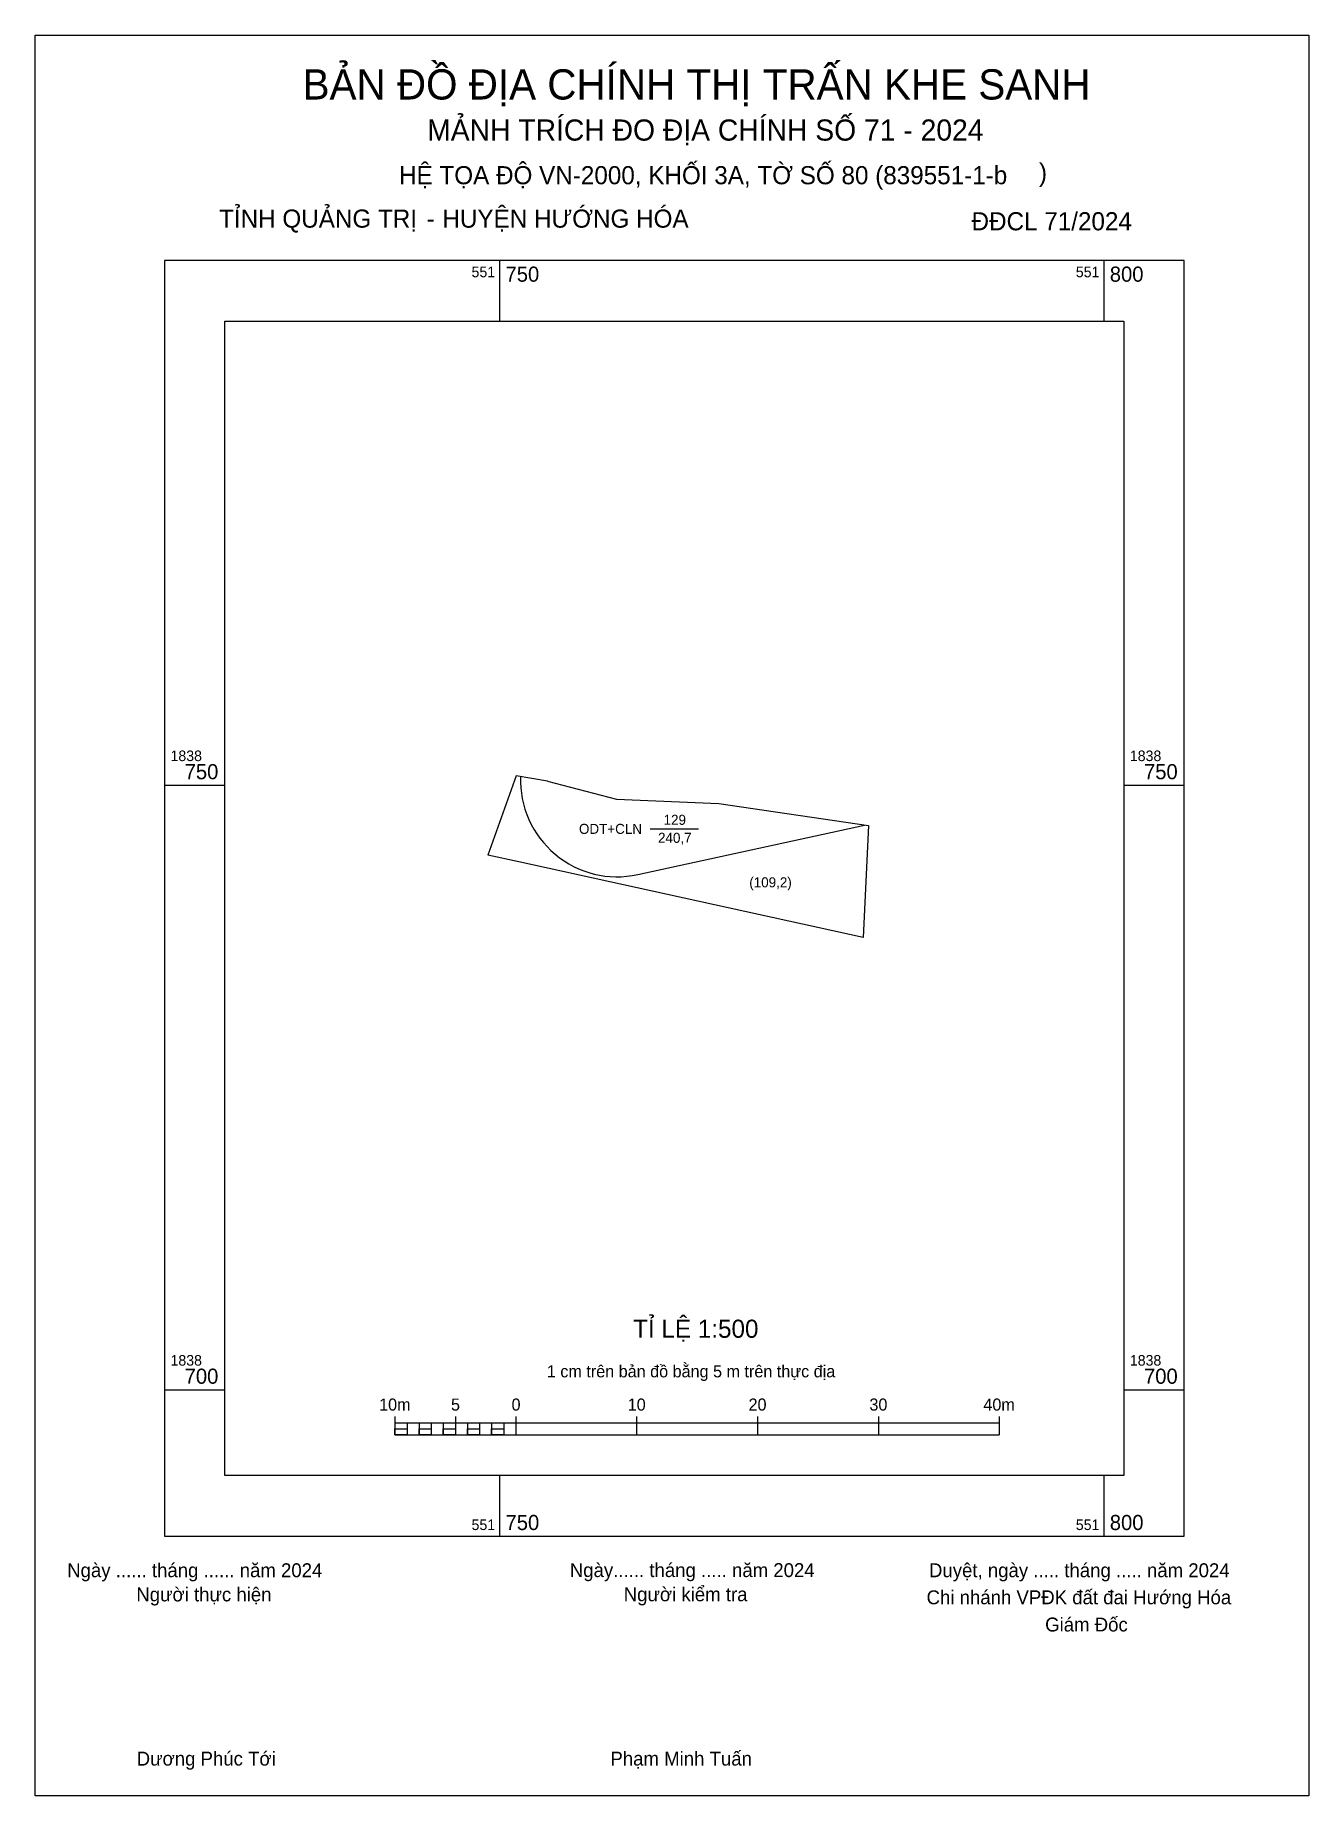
# Model space of a CAD drawing. Extents: x 551712 to 551817, y 1838666 to 1838812.
import ezdxf

# ---------------------------------------------------------------- set-up
doc = ezdxf.new("R2010")
doc.units = 0
for name, color, linetype in [('Level 1', 7, 'Continuous'), ('Level 10', 7, 'Continuous'), ('Level 13', 7, 'Continuous'), ('Level 2', 7, 'Continuous'), ('Level 6', 7, 'Continuous'), ('Level 62', 7, 'Continuous'), ('Level 63', 7, 'Continuous'), ('Level 9', 7, 'Continuous'), ('QHCT__U+0110_U+1EA5t tôn giáo - di tích', 7, 'Continuous')]:
    doc.layers.add(name, color=color, linetype=linetype)

msp = doc.modelspace()

# ---------------------------------------------------------------- linework, layer by layer
at = {"layer": 'Level 1'}
for p, q in [((551711.59, 1838812.04), (551711.59, 1838812.04)), ((551816.97, 1838666.42), (551816.97, 1838666.42))]:
    msp.add_line(p, q, dxfattribs=at)
at = {"layer": 'Level 10'}
for p, q in [((551751.38, 1838750.79), (551749.04, 1838744.23)), ((551753.97, 1838750.34), (551751.38, 1838750.79)), ((551753.97, 1838750.34), (551759.69, 1838748.84)), ((551759.69, 1838748.84), (551768.15, 1838748.49)), ((551768.15, 1838748.49), (551780.54, 1838746.66)), ((551780.54, 1838746.66), (551780.1, 1838737.4)), ((551751.6, 1838743.67), (551749.04, 1838744.23)), ((551780.1, 1838737.4), (551751.6, 1838743.67))]:
    msp.add_line(p, q, dxfattribs=at)
at = {"layer": 'Level 2'}
msp.add_lwpolyline([(551711.58, 1838812.04), (551816.96, 1838812.04), (551816.96, 1838666.42), (551711.58, 1838666.42)], close=True, dxfattribs=at)
at = {"layer": 'Level 62'}
msp.add_lwpolyline([(551727.28, 1838788.4), (551801.66, 1838788.4), (551801.66, 1838692.9), (551727.28, 1838692.9)], close=True, dxfattribs=at)
at = {"layer": 'Level 63'}
for p, q in [((551711.58, 1838809.54), (551711.58, 1838812.04)), ((551711.58, 1838812.04), (551714.08, 1838812.04)), ((551711.58, 1838809.54), (551711.58, 1838812.04)), ((551711.58, 1838812.04), (551714.08, 1838812.04)), ((551814.46, 1838812.04), (551816.96, 1838812.04)), ((551814.46, 1838812.04), (551816.96, 1838812.04)), ((551816.96, 1838812.04), (551816.96, 1838809.54)), ((551816.96, 1838812.04), (551816.96, 1838809.54)), ((551711.58, 1838809.54), (551711.58, 1838809.54)), ((551711.58, 1838809.54), (551711.58, 1838809.54)), ((551750, 1838793.4), (551750, 1838788.4)), ((551800, 1838793.4), (551800, 1838788.4)), ((551722.28, 1838750), (551727.28, 1838750)), ((551801.66, 1838750), (551806.66, 1838750)), ((551722.28, 1838700), (551727.28, 1838700)), ((551801.66, 1838700), (551806.66, 1838700)), ((551741.35, 1838697.78), (551741.35, 1838696.28)), ((551741.35, 1838697.28), (551791.35, 1838697.28)), ((551742.35, 1838697.28), (551742.35, 1838696.28)), ((551743.35, 1838697.28), (551743.35, 1838696.28)), ((551744.35, 1838697.28), (551744.35, 1838696.28)), ((551745.35, 1838697.28), (551745.35, 1838696.28)), ((551746.35, 1838697.78), (551746.35, 1838696.28)), ((551746.35, 1838697.28), (551746.35, 1838696.28)), ((551747.35, 1838697.28), (551747.35, 1838696.28)), ((551748.35, 1838697.28), (551748.35, 1838696.28)), ((551749.35, 1838697.28), (551749.35, 1838696.28)), ((551750.35, 1838697.28), (551750.35, 1838696.28)), ((551751.35, 1838697.78), (551751.35, 1838696.28)), ((551751.35, 1838697.28), (551751.35, 1838696.28)), ((551761.35, 1838697.78), (551761.35, 1838696.28)), ((551771.35, 1838697.78), (551771.35, 1838696.28)), ((551781.35, 1838697.78), (551781.35, 1838696.28)), ((551791.35, 1838697.78), (551791.35, 1838696.28)), ((551741.35, 1838696.28), (551791.35, 1838696.28)), ((551750, 1838692.9), (551750, 1838687.9)), ((551800, 1838692.9), (551800, 1838687.9)), ((551711.58, 1838666.42), (551711.58, 1838668.92)), ((551711.58, 1838666.42), (551711.58, 1838668.92)), ((551816.96, 1838668.92), (551816.96, 1838666.42)), ((551816.96, 1838668.92), (551816.96, 1838666.42)), ((551714.08, 1838666.42), (551711.58, 1838666.42)), ((551714.08, 1838666.42), (551711.58, 1838666.42)), ((551816.96, 1838666.42), (551814.46, 1838666.42)), ((551816.96, 1838666.42), (551814.46, 1838666.42))]:
    msp.add_line(p, q, dxfattribs=at)
for points in [[(551722.28, 1838793.4), (551722.28, 1838687.9), (551806.66, 1838687.9), (551806.66, 1838793.4)], [(551741.35, 1838696.78), (551742.35, 1838696.78), (551742.35, 1838696.28), (551741.35, 1838696.28)], [(551741.35, 1838696.78), (551742.35, 1838696.78), (551742.35, 1838696.28), (551741.35, 1838696.28)], [(551743.35, 1838696.78), (551744.35, 1838696.78), (551744.35, 1838696.28), (551743.35, 1838696.28)], [(551745.35, 1838696.78), (551746.35, 1838696.78), (551746.35, 1838696.28), (551745.35, 1838696.28)], [(551747.35, 1838696.78), (551748.35, 1838696.78), (551748.35, 1838696.28), (551747.35, 1838696.28)], [(551749.35, 1838696.78), (551750.35, 1838696.78), (551750.35, 1838696.28), (551749.35, 1838696.28)]]:
    msp.add_lwpolyline(points, close=True, dxfattribs=at)
at = {"layer": 'Level 9'}
msp.add_line((551762.47, 1838746.4), (551766.47, 1838746.4), dxfattribs=at)
at = {"layer": 'QHCT__U+0110_U+1EA5t tôn giáo - di tích'}
msp.add_lwpolyline([(551761.45, 1838742.62), (551780.21, 1838746.7)], dxfattribs=at)
msp.add_arc((551759.74, 1838750.43), 8, 177.9136, 282.2831, dxfattribs=at)

# ---------------------------------------------------------------- texts
at = {"layer": 'Level 13'}
for s, p in [('ODT+CLN', (551756.58, 1838745.98)), ('129', (551763.58, 1838746.73)), ('240,7', (551763.12, 1838745.24))]:
    msp.add_text(s, height=0.83, dxfattribs=at).set_placement(p)
at = {"layer": 'Level 6'}
for s, p in [('HỆ TỌA ÐỘ VN-2000, KHỐI 3A, TỜ SỐ 80 (839551-1-b', (551741.69, 1838799.71)), (')', (551794.64, 1838799.94)), ('TỈ LỆ 1:500', (551761.06, 1838704.3))]:
    msp.add_text(s, height=1.5, dxfattribs=at).set_placement(p)
at = {"layer": 'Level 63'}
for s, height, p in [('BẢN ĐỒ ĐỊA CHÍNH THỊ TRẤN KHE SANH', 2.5, (551733.71, 1838806.72)), ('MẢNH TRÍCH ĐO ĐỊA CHÍNH SỐ 71 - 2024', 1.75, (551744.02, 1838803.32)), ('TỈNH QUẢNG TRỊ', 1.5, (551726.8, 1838796.12)), (' HUYỆN HƯỚNG HÓA', 1.5, (551744.72, 1838796.12)), ('ĐĐCL 71/2024', 1.5, (551789.06, 1838795.9)), ('-', 1.5, (551743.98, 1838796.12)), ('551', 0.875, (551747.69, 1838792.02)), ('750', 1.25, (551750.5, 1838791.65)), ('551', 0.875, (551797.69, 1838792.02)), ('800', 1.25, (551800.5, 1838791.65)), ('1838', 0.875, (551722.78, 1838752)), ('1838', 0.875, (551802.16, 1838752)), ('750', 1.25, (551723.95, 1838750.5)), ('750', 1.25, (551803.33, 1838750.5)), ('1838', 0.875, (551722.78, 1838702)), ('1838', 0.875, (551802.16, 1838702)), ('700', 1.25, (551723.95, 1838700.5)), ('1 cm trên bản đồ bằng 5 m trên thực địa', 1, (551753.92, 1838701.03)), ('700', 1.25, (551803.33, 1838700.5)), ('10m', 1, (551740.04, 1838698.28)), ('5', 1, (551745.99, 1838698.28)), ('0', 1, (551751, 1838698.28)), ('10', 1, (551760.61, 1838698.28)), ('20', 1, (551770.61, 1838698.28)), ('30', 1, (551780.61, 1838698.28)), ('40m', 1, (551790.04, 1838698.28)), ('750', 1.25, (551750.5, 1838688.4)), ('800', 1.25, (551800.5, 1838688.4)), ('551', 0.875, (551747.69, 1838688.4)), ('551', 0.875, (551797.69, 1838688.4)), ('Ngày ...... tháng ...... năm 2024', 1.15, (551714.23, 1838684.5)), ('Ngày...... tháng ..... năm 2024', 1.15, (551755.82, 1838684.51)), ('Duyệt, ngày ..... tháng ..... năm 2024', 1.15, (551785.54, 1838684.5)), ('Người kiểm tra', 1.15, (551760.28, 1838682.51)), ('Người thực hiện', 1.15, (551719.95, 1838682.5)), ('Chi nhánh VPĐK đất đai Hướng Hóa', 1.15, (551785.34, 1838682.26)), ('Giám Đốc', 1.15, (551795.15, 1838680.01)), ('Dương Phúc Tới', 1.15, (551719.98, 1838668.92)), ('Phạm Minh Tuấn', 1.15, (551759.18, 1838668.92))]:
    msp.add_text(s, height=height, dxfattribs=at).set_placement(p)
at = {"layer": 'Level 9'}
msp.add_text('(109,2)', height=0.83, dxfattribs=at).set_placement((551770.67, 1838741.56))

doc.saveas('drawing.dxf')
